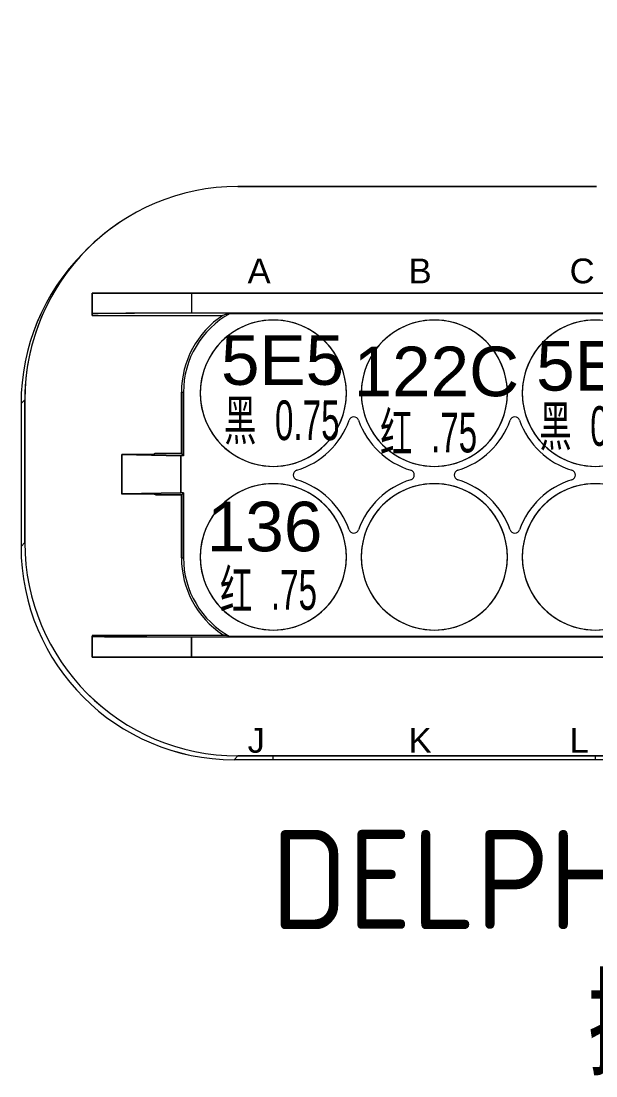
# Model space of a CAD drawing. Header units: millimetres. Extents: x 1638 to 3450, y 1129 to 2069.
# Drawn here: x 1897.33 to 1908.93, y 1556.16 to 1577.42 of the extents above; entities that cross this region are included whole.
import ezdxf

# ---------------------------------------------------------------- set-up
doc = ezdxf.new("R2010")
doc.units = ezdxf.units.MM
doc.layers.add('AM60', color=3, linetype='Continuous', lineweight=25)
doc.layers.add('线色线径', color=1, linetype='Continuous')
doc.styles.get("Standard").update_dxf_attribs({"font": 'arial.ttf'})
doc.dimstyles.new('ISO-25', dxfattribs={"dimtxt": 2.5, "dimasz": 2.5, "dimexe": 1.25, "dimexo": 0.625, "dimtad": 1, "dimtxsty": 'Standard', "dimcen": 2.5, "dimadec": 0, "dimazin": 0, "dimtfac": 1, "dimtmove": 0, "dimatfit": 3, "dimfxl": 1, "dimarcsym": 0})

# ---------------------------------------------------------------- blocks, each defined once
blk = doc.blocks.new('A$C500A7F3E')
at = {"color": 3, "lineweight": 5, "ltscale": 0.361833}
for p, q in [((11.038, 25.606), (18.274, 25.606)), ((18.274, 25.606), (11.038, 25.606))]:
    blk.add_line(p, q, dxfattribs=at)
at = {"color": 3, "lineweight": 5, "ltscale": 0.00556}
blk.add_line((7.997, 24.347), (7.919, 24.269), dxfattribs=at)
at = {"color": 3, "lineweight": 5, "ltscale": 0.022566}
blk.add_line((8.098, 23.008), (8.098, 23.459), dxfattribs=at)
at = {"color": 3, "lineweight": 5, "ltscale": 0.1}
for p, q in [((10.098, 23.459), (8.098, 23.459)), ((8.098, 23.459), (10.098, 23.459)), ((8.098, 16.119), (10.098, 16.119)), ((10.098, 16.119), (8.098, 16.119))]:
    blk.add_line(p, q, dxfattribs=at)
at = {"color": 3, "lineweight": 5, "ltscale": 0.020873}
for p, q in [((8.098, 23.459), (8.098, 23.042)), ((8.098, 23.042), (8.098, 23.459)), ((8.098, 16.119), (8.098, 16.537)), ((8.098, 16.537), (8.098, 16.119))]:
    blk.add_line(p, q, dxfattribs=at)
at = {"color": 3, "lineweight": 5, "ltscale": 0.02}
for p, q in [((10.098, 23.459), (10.098, 23.059)), ((10.098, 23.459), (10.098, 23.059)), ((10.098, 16.519), (10.098, 16.119)), ((10.098, 16.119), (10.098, 16.519))]:
    blk.add_line(p, q, dxfattribs=at)
at = {"color": 3, "lineweight": 5}
for p, q in [((10.098, 23.459), (21.255, 23.459)), ((21.255, 23.459), (10.098, 23.459)), ((10.098, 23.059), (21.255, 23.059)), ((10.098, 23.059), (21.255, 23.059)), ((10.879, 23.049), (21.265, 23.049)), ((21.265, 23.049), (10.879, 23.049)), ((36.153, 16.519), (10.098, 16.519)), ((36.153, 16.519), (10.098, 16.519)), ((35.372, 16.53), (10.879, 16.53)), ((35.372, 16.53), (10.879, 16.53)), ((36.153, 16.119), (10.098, 16.119)), ((10.098, 16.119), (36.153, 16.119))]:
    blk.add_line(p, q, dxfattribs=at)
at = {"color": 3, "lineweight": 5, "ltscale": 0.001694}
blk.add_line((8.098, 23.042), (8.098, 23.008), dxfattribs=at)
blk.add_line((8.098, 23.042), (8.098, 23.008), dxfattribs=at)
at = {"color": 3, "lineweight": 5, "ltscale": 0.131676}
blk.add_line((8.098, 23.008), (10.731, 23.008), dxfattribs=at)
blk.add_line((8.098, 23.008), (10.731, 23.008), dxfattribs=at)
at = {"color": 3, "lineweight": 5, "ltscale": 0.005431}
blk.add_line((6.737, 21.306), (6.66, 21.229), dxfattribs=at)
blk.add_line((6.737, 21.306), (6.66, 21.229), dxfattribs=at)
at = {"color": 3, "lineweight": 5, "ltscale": 0.144002}
for p, q in [((6.737, 18.426), (6.737, 21.306)), ((6.737, 21.306), (6.737, 18.426))]:
    blk.add_line(p, q, dxfattribs=at)
at = {"color": 3, "lineweight": 5, "ltscale": 0.061949}
for p, q in [((9.897, 20.22), (9.897, 21.459)), ((9.897, 21.459), (9.897, 20.22))]:
    blk.add_line(p, q, dxfattribs=at)
at = {"color": 3, "lineweight": 5, "ltscale": 0.002051}
for p, q in [((9.897, 21.459), (9.938, 21.459)), ((9.897, 21.459), (9.938, 21.459)), ((9.897, 18.119), (9.938, 18.119)), ((9.897, 18.119), (9.938, 18.119))]:
    blk.add_line(p, q, dxfattribs=at)
at = {"color": 3, "lineweight": 5, "ltscale": 0.064}
for p, q in [((9.938, 21.459), (9.938, 20.179)), ((9.938, 20.179), (9.938, 21.459))]:
    blk.add_line(p, q, dxfattribs=at)
at = {"color": 3, "lineweight": 5, "ltscale": 0.144001}
blk.add_line((6.66, 21.229), (6.66, 18.349), dxfattribs=at)
blk.add_line((6.66, 21.229), (6.66, 18.349), dxfattribs=at)
at = {"color": 3, "lineweight": 5, "ltscale": 0.001792}
for p, q in [((9.333, 20.204), (9.365, 20.22)), ((9.365, 20.22), (9.333, 20.204))]:
    blk.add_line(p, q, dxfattribs=at)
at = {"color": 3, "lineweight": 5, "ltscale": 0.026569}
for p, q in [((9.365, 20.22), (9.897, 20.22)), ((9.897, 20.22), (9.365, 20.22))]:
    blk.add_line(p, q, dxfattribs=at)
at = {"color": 3, "lineweight": 5, "ltscale": 0.0029}
for p, q in [((9.938, 20.179), (9.897, 20.22)), ((9.938, 20.179), (9.897, 20.22)), ((9.897, 19.388), (9.938, 19.429)), ((9.897, 19.388), (9.938, 19.429))]:
    blk.add_line(p, q, dxfattribs=at)
at = {"color": 3, "lineweight": 5, "ltscale": 0.039988}
blk.add_line((8.697, 19.404), (8.697, 20.204), dxfattribs=at)
at = {"color": 3, "lineweight": 5, "ltscale": 0.031817}
blk.add_line((9.333, 20.204), (8.697, 20.204), dxfattribs=at)
blk.add_line((9.333, 20.204), (8.697, 20.204), dxfattribs=at)
at = {"color": 3, "lineweight": 5, "ltscale": 0.000227356}
for p, q in [((8.697, 20.204), (8.697, 20.2)), ((8.697, 20.2), (8.697, 20.204))]:
    blk.add_line(p, q, dxfattribs=at)
at = {"color": 3, "lineweight": 5, "ltscale": 0.039533}
blk.add_line((8.697, 20.2), (8.697, 19.409), dxfattribs=at)
blk.add_line((8.697, 20.2), (8.697, 19.409), dxfattribs=at)
at = {"color": 3, "lineweight": 5, "ltscale": 0.059349}
for p, q in [((8.697, 20.2), (9.884, 20.179)), ((9.884, 20.179), (8.697, 20.2)), ((8.697, 19.409), (9.884, 19.429)), ((9.884, 19.429), (8.697, 19.409))]:
    blk.add_line(p, q, dxfattribs=at)
at = {"color": 3, "lineweight": 5, "ltscale": 0.002696}
for p, q in [((9.938, 20.179), (9.884, 20.179)), ((9.938, 20.179), (9.884, 20.179)), ((9.938, 19.429), (9.884, 19.429)), ((9.938, 19.429), (9.884, 19.429))]:
    blk.add_line(p, q, dxfattribs=at)
at = {"color": 3, "lineweight": 5, "ltscale": 0.0375}
for p, q in [((9.884, 20.179), (9.884, 19.429)), ((9.884, 19.429), (9.884, 20.179))]:
    blk.add_line(p, q, dxfattribs=at)
at = {"color": 3, "lineweight": 5, "ltscale": 0.000227547}
for p, q in [((8.697, 19.409), (8.697, 19.404)), ((8.697, 19.404), (8.697, 19.409))]:
    blk.add_line(p, q, dxfattribs=at)
at = {"color": 3, "lineweight": 5, "ltscale": 0.032515}
blk.add_line((9.347, 19.404), (8.697, 19.404), dxfattribs=at)
blk.add_line((9.347, 19.404), (8.697, 19.404), dxfattribs=at)
at = {"color": 3, "lineweight": 5, "ltscale": 0.001817}
for p, q in [((9.38, 19.388), (9.347, 19.404)), ((9.347, 19.404), (9.38, 19.388))]:
    blk.add_line(p, q, dxfattribs=at)
at = {"color": 3, "lineweight": 5, "ltscale": 0.025843}
for p, q in [((9.38, 19.388), (9.897, 19.388)), ((9.897, 19.388), (9.38, 19.388))]:
    blk.add_line(p, q, dxfattribs=at)
at = {"color": 3, "lineweight": 5, "ltscale": 0.063449}
for p, q in [((9.897, 18.119), (9.897, 19.388)), ((9.897, 19.388), (9.897, 18.119))]:
    blk.add_line(p, q, dxfattribs=at)
at = {"color": 3, "lineweight": 5, "ltscale": 0.0655}
for p, q in [((9.938, 19.429), (9.938, 18.119)), ((9.938, 18.119), (9.938, 19.429))]:
    blk.add_line(p, q, dxfattribs=at)
at = {"color": 3, "lineweight": 5, "ltscale": 0.00543}
for p, q in [((6.737, 18.426), (6.66, 18.349)), ((6.66, 18.349), (6.737, 18.426)), ((11.037, 14.126), (10.96, 14.049)), ((11.037, 14.126), (10.96, 14.049))]:
    blk.add_line(p, q, dxfattribs=at)
at = {"color": 3, "lineweight": 5, "ltscale": 0.0125}
for p, q in [((8.098, 16.549), (8.348, 16.552)), ((8.348, 16.119), (8.098, 16.119))]:
    blk.add_line(p, q, dxfattribs=at)
at = {"color": 3, "lineweight": 5, "ltscale": 0.000621796}
blk.add_line((8.098, 16.537), (8.098, 16.549), dxfattribs=at)
blk.add_line((8.098, 16.537), (8.098, 16.549), dxfattribs=at)
at = {"color": 3, "lineweight": 5, "ltscale": 0.021494}
blk.add_line((8.098, 16.119), (8.098, 16.549), dxfattribs=at)
at = {"color": 3, "lineweight": 5, "ltscale": 0.122498}
blk.add_line((10.798, 16.552), (8.348, 16.552), dxfattribs=at)
blk.add_line((10.798, 16.552), (8.348, 16.552), dxfattribs=at)
at = {"color": 3, "lineweight": 5, "ltscale": 0.001069}
blk.add_line((10.729, 16.552), (10.728, 16.573), dxfattribs=at)
blk.add_line((10.729, 16.552), (10.728, 16.573), dxfattribs=at)
at = {"color": 3, "lineweight": 5, "ltscale": 0.003643}
blk.add_line((10.728, 16.573), (10.798, 16.552), dxfattribs=at)
blk.add_line((10.728, 16.573), (10.798, 16.552), dxfattribs=at)
at = {"color": 3, "lineweight": 5, "ltscale": 0.004203}
blk.add_line((10.879, 16.53), (10.798, 16.552), dxfattribs=at)
at = {"color": 3, "lineweight": 5, "ltscale": 0.122875}
blk.add_line((10.805, 16.119), (8.348, 16.119), dxfattribs=at)
at = {"color": 3, "lineweight": 5, "ltscale": 0.434665}
blk.add_line((10.736, 16.119), (19.429, 16.119), dxfattribs=at)
at = {"color": 3, "lineweight": 5, "ltscale": 0.003464}
blk.add_line((10.736, 16.119), (10.805, 16.119), dxfattribs=at)
blk.add_line((10.736, 16.119), (10.805, 16.119), dxfattribs=at)
at = {"color": 3, "lineweight": 5, "ltscale": 0.039517}
blk.add_line((11.751, 14.049), (10.96, 14.049), dxfattribs=at)
blk.add_line((11.751, 14.049), (10.96, 14.049), dxfattribs=at)
at = {"color": 3, "lineweight": 5, "ltscale": 0.035678}
for p, q in [((11.037, 14.126), (11.751, 14.126)), ((11.751, 14.126), (11.037, 14.126))]:
    blk.add_line(p, q, dxfattribs=at)
at = {"color": 3, "lineweight": 5, "ltscale": 0.325}
for p, q in [((11.751, 14.126), (18.251, 14.126)), ((18.251, 14.126), (11.751, 14.126)), ((18.251, 14.049), (11.751, 14.049)), ((18.251, 14.049), (11.751, 14.049))]:
    blk.add_line(p, q, dxfattribs=at)
at = {"color": 3, "lineweight": 5, "ltscale": 0.00384}
for p, q in [((11.751, 14.049), (11.751, 14.126)), ((11.751, 14.049), (11.751, 14.126)), ((18.251, 14.049), (18.251, 14.126)), ((18.251, 14.049), (18.251, 14.126))]:
    blk.add_line(p, q, dxfattribs=at)
at = {"color": 3, "lineweight": 5, "ltscale": 0.24375}
for p, q in [((18.251, 14.126), (23.126, 14.126)), ((23.126, 14.126), (18.251, 14.126)), ((23.126, 14.049), (18.251, 14.049)), ((23.126, 14.049), (18.251, 14.049))]:
    blk.add_line(p, q, dxfattribs=at)
at = {"color": 3, "lineweight": 5}
for points in [[(10.098, 23.059), (8.778, 23.055), (8.305, 23.049), (8.122, 23.044), (8.101, 23.043), (8.099, 23.042), (8.098, 23.042)], [(8.098, 23.042), (8.099, 23.042), (8.111, 23.043), (8.214, 23.045), (8.947, 23.052), (10.098, 23.059)], [(8.098, 16.537), (8.101, 16.536), (8.127, 16.534), (8.345, 16.529), (8.82, 16.524), (10.098, 16.519)], [(10.098, 16.519), (8.297, 16.532), (8.103, 16.536), (8.098, 16.537), (8.098, 16.537)]]:
    blk.add_lwpolyline(points, dxfattribs=at)
for centre, radius, start, end in [((11.038, 21.305), 4.301, 90.0049, 179.9951), ((11.038, 21.306), 4.301, 121.2513, 179.9991), ((10.958, 21.23), 4.298, 134.9856, 180.0094), ((10.961, 21.229), 4.301, 135.0232, 179.999), ((11.751, 21.459), 1.854, 123.3535, 179.9977), ((11.751, 21.459), 1.854, 123.3512, 180), ((11.751, 21.459), 1.813, 118.7357, 180), ((11.751, 21.459), 1.813, 118.739, 179.9967), ((11.82, 19.375), 3.792, 104.3731, 106.6882), ((11.28, 21.319), 1.776, 103.0578, 108.0037), ((11.751, 21.439), 1.475, 0, 180), ((11.751, 21.439), 1.475, 359.999, 180.001), ((15.001, 21.439), 1.475, 0, 180), ((15.001, 21.439), 1.475, 359.999, 180.001), ((18.251, 21.439), 1.475, 0, 180), ((18.251, 21.439), 1.475, 359.999, 180.001), ((11.751, 21.439), 1.475, 180, 0), ((11.751, 21.439), 1.475, 179.999, 0.001), ((15.001, 21.439), 1.475, 180, 0), ((15.001, 21.439), 1.475, 179.999, 0.001), ((18.251, 21.439), 1.475, 180, 0), ((18.251, 21.439), 1.475, 179.999, 0.001), ((11.751, 21.439), 1.625, 286.9574, 340.3951), ((11.751, 21.439), 1.625, 286.9583, 340.3943), ((13.376, 20.861), 0.1, 19.6049, 160.3951), ((13.376, 20.861), 0.1, 19.6195, 160.3814), ((15.001, 21.439), 1.625, 199.6049, 253.0426), ((15.001, 21.439), 1.625, 199.6057, 253.0418), ((15.001, 21.439), 1.625, 286.9574, 340.3951), ((15.001, 21.439), 1.625, 286.9583, 340.3943), ((16.626, 20.861), 0.1, 19.6049, 160.3951), ((16.626, 20.861), 0.1, 19.6195, 160.3814), ((18.251, 21.439), 1.625, 199.6049, 253.0426), ((18.251, 21.439), 1.625, 199.6057, 253.0418), ((12.254, 19.789), 0.1, 106.9574, 253.0426), ((12.254, 19.789), 0.1, 106.976, 253.0248), ((14.497, 19.789), 0.1, 286.9574, 73.0426), ((14.497, 19.789), 0.1, 286.976, 73.0248), ((15.504, 19.789), 0.1, 106.9574, 253.0426), ((15.504, 19.789), 0.1, 106.976, 253.0248), ((17.747, 19.789), 0.1, 286.9574, 73.0426), ((17.747, 19.789), 0.1, 286.976, 73.0248), ((11.751, 18.139), 1.475, 0, 180), ((11.751, 18.139), 1.475, 359.999, 180.001), ((11.751, 18.139), 1.625, 19.6049, 73.0426), ((11.751, 18.139), 1.625, 19.6057, 73.0418), ((15.001, 18.139), 1.625, 106.9574, 160.3951), ((15.001, 18.139), 1.625, 106.9583, 160.3943), ((15.001, 18.139), 1.475, 0, 180), ((15.001, 18.139), 1.475, 359.999, 180.001), ((15.001, 18.139), 1.625, 19.6049, 73.0426), ((15.001, 18.139), 1.625, 19.6057, 73.0418), ((18.251, 18.139), 1.625, 106.9574, 160.3951), ((18.251, 18.139), 1.625, 106.9583, 160.3943), ((18.251, 18.139), 1.475, 0, 180), ((18.251, 18.139), 1.475, 359.999, 180.001), ((13.376, 18.718), 0.1, 199.6049, 340.3951), ((13.376, 18.718), 0.1, 199.6195, 340.3814), ((16.626, 18.718), 0.1, 199.6049, 340.3951), ((16.626, 18.718), 0.1, 199.6195, 340.3814), ((10.96, 18.349), 4.3, 180.0029, 269.997), ((11.037, 18.426), 4.3, 180.0029, 269.997), ((11.751, 18.119), 1.854, 180.0023, 236.5279), ((11.751, 18.119), 1.854, 180, 236.5302), ((11.751, 18.119), 1.813, 180, 241.2646), ((11.751, 18.119), 1.813, 180.0033, 241.2613), ((11.751, 18.139), 1.475, 180, 0), ((11.751, 18.139), 1.475, 179.999, 0.001), ((15.001, 18.139), 1.475, 180, 0), ((15.001, 18.139), 1.475, 179.999, 0.001), ((18.251, 18.139), 1.475, 180, 0), ((18.251, 18.139), 1.475, 179.999, 0.001), ((8.276, 8.276), 8.276, 89.5007, 91.2316)]:
    blk.add_arc(centre, radius, start, end, dxfattribs=at)
for centre in [(10.96, 18.349), (11.037, 18.426)]:
    blk.add_ellipse(centre, major_axis=(-3.041, 3.041), ratio=0.999924, start_param=0.785436, end_param=2.356156, dxfattribs=at)
at = {"layer": 'AM60', "color": 1, "lineweight": 5}
for s, p in [('A', (11.232, 23.654)), ('B', (14.482, 23.654)), ('C', (17.732, 23.654)), ('J', (11.232, 14.189)), ('K', (14.482, 14.189)), ('L', (17.732, 14.189))]:
    blk.add_text(s, height=0.5, dxfattribs=at).set_placement(p)
blk = doc.blocks.new('*D247')
at = {"color": 0, "lineweight": -2, "transparency": 16777216}
for p, q in [((1913.171, 1586.001), (1910.727, 1586.001)), ((1911.977, 1583.501), (1911.977, 1579.546)), ((1913.171, 1577.046), (1910.727, 1577.046))]:
    blk.add_line(p, q, dxfattribs=at)
at = {"color": 0, "transparency": 16777216}
for points in [[(1911.56, 1583.501), (1912.393, 1583.501), (1911.977, 1586.001)], [(1911.56, 1579.546), (1912.393, 1579.546), (1911.977, 1577.046)]]:
    blk.add_solid(points, dxfattribs=at)
at = {"layer": 'Defpoints', "color": 0, "transparency": 16777216}
for p in [(1913.796, 1586.001), (1911.977, 1577.046), (1913.796, 1577.046)]:
    blk.add_point(p, dxfattribs=at)
at = {"color": 3, "transparency": 16777216, "insert": (1910.075, 1581.524), "char_height": 2.5, "attachment_point": 5, "rotation": 90}
blk.add_mtext('100', dxfattribs=at)

msp = doc.modelspace()

# ---------------------------------------------------------------- block references
at = {"layer": 'AM60'}
msp.add_blockref('A$C500A7F3E', (1890.67, 1548.483), dxfattribs=at)

# ---------------------------------------------------------------- texts
at = {"layer": 'AM60', "lineweight": 5}
for s, p in [('5E5', (1901.365, 1570.09)), ('136', (1901.08, 1566.734))]:
    msp.add_text(s, height=1, dxfattribs=at).set_placement(p)
at = {"layer": 'AM60', "color": 6, "lineweight": 5}
for s, p in [('122C', (1904.042, 1569.861)), ('5E8', (1907.727, 1569.974))]:
    msp.add_text(s, height=1, dxfattribs=at).set_placement(p)
at = {"layer": 'AM60', "char_height": 2, "attachment_point": 1}
for s, insert in [('{\\Fisocp,gbcbig|c134;\\C3;DELPHI 15326666}', (1902.375, 1561.116)), ('{\\Fisocp,gbcbig|c134;\\C3;接电器盒CON3}', (1908.782, 1558.161))]:
    msp.add_mtext_dynamic_manual_height_columns(s, width=36.31, gutter_width=12.5, heights=[0], dxfattribs=dict(at, insert=insert))
at = {"layer": '线色线径', "lineweight": 5, "width": 0.6}
for s, p in [('黑  0.75', (1901.427, 1568.976)), ('红  .75', (1904.576, 1568.728)), ('黑  0.75', (1907.79, 1568.86)), ('红  .75', (1901.344, 1565.554))]:
    msp.add_text(s, height=0.8, dxfattribs=at).set_placement(p)

# ---------------------------------------------------------------- dimensions: what is measured, and where the dimension line sits
at = {"color": 1}
dim = msp.add_linear_dim(base=(1911.977, 1577.046), p1=(1913.796, 1586.001), p2=(1913.796, 1577.046), angle=90, text='100', dimstyle='ISO-25', override={"dimclrt": 3}, dxfattribs=at)
dim.commit()
dim.dimension.update_dxf_attribs({"geometry": '*D247', "text_midpoint": (1910.075, 1581.524)})

doc.saveas('drawing.dxf')
